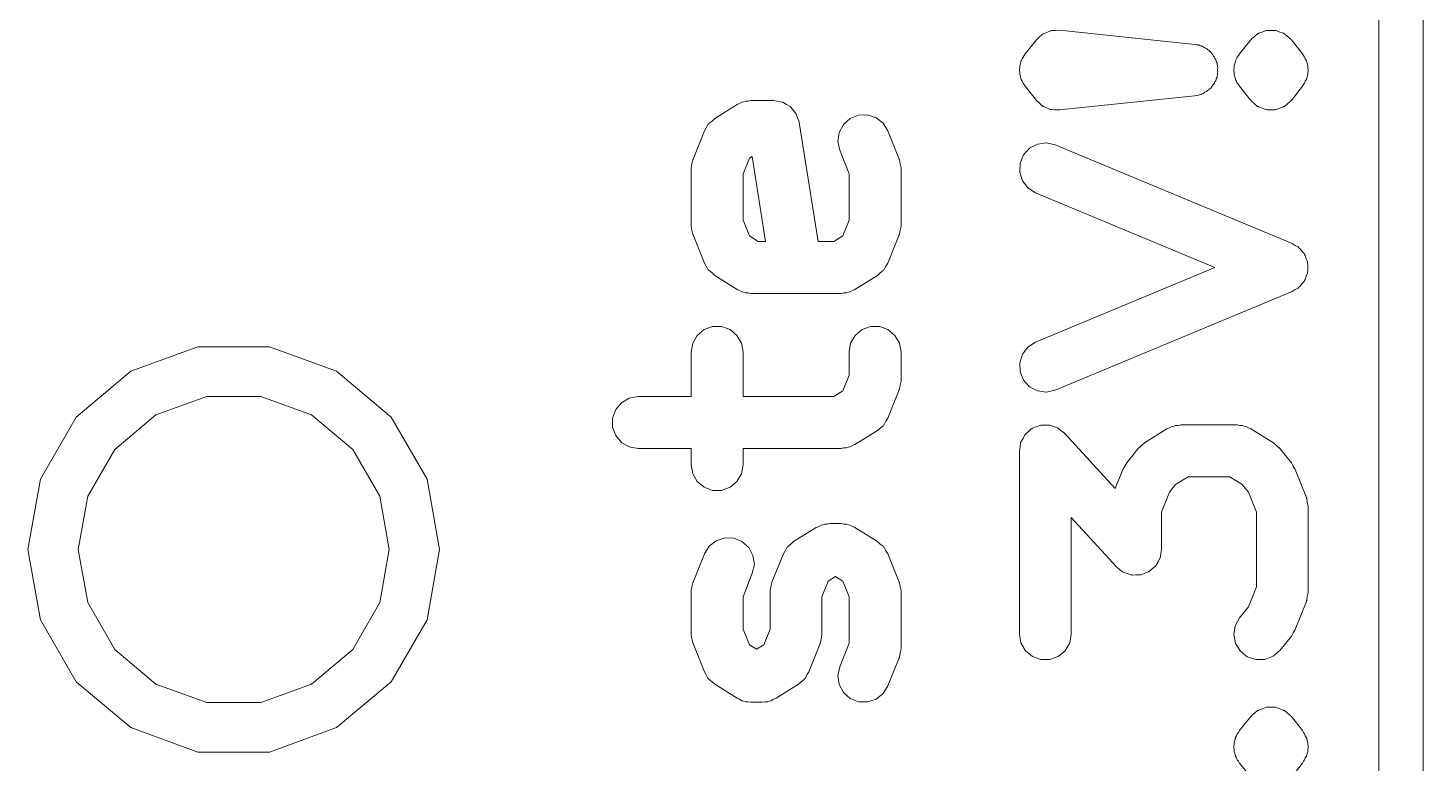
# Model space of a CAD drawing. Extents: x 77.7 to 126.3, y -111.6 to -68.4.
# Drawn here: x 121.614 to 126.325, y -96.988 to -94.504 of the extents above; entities that cross this region are included whole.
import ezdxf

# ---------------------------------------------------------------- set-up
doc = ezdxf.new("R2010")
doc.units = 0
doc.header["$MEASUREMENT"] = 0
doc.layers.add('BLACK', color=7, linetype='CONTINUOUS', lineweight=5, true_color=0xffffff)
doc.layers.add('CYAN3', color=131, linetype='CONTINUOUS', lineweight=5, true_color=0x7fffff)

msp = doc.modelspace()

# ---------------------------------------------------------------- linework, layer by layer
at = {"layer": 'BLACK', "linetype": 'CONTINUOUS'}
for p, q in [((124.9811, -94.5923), (125.0191, -94.5447)), ((125.0191, -94.5447), (125.0291, -94.536)), ((125.0291, -94.536), (125.0391, -94.5268)), ((125.0391, -94.5268), (125.0401, -94.526)), ((125.0401, -94.526), (125.0421, -94.5246)), ((125.0421, -94.5246), (125.0541, -94.5198)), ((125.0541, -94.5198), (125.0661, -94.5145)), ((125.0661, -94.5145), (125.0681, -94.5143)), ((125.0681, -94.5143), (125.0701, -94.5135)), ((125.0701, -94.5135), (125.0831, -94.5132)), ((125.0831, -94.5132), (125.0971, -94.5123)), ((125.0971, -94.5123), (125.5541, -94.5599)), ((125.7051, -94.5923), (125.7431, -94.5447)), ((125.7431, -94.5447), (125.7451, -94.5433)), ((125.7451, -94.5433), (125.7461, -94.5415)), ((125.7461, -94.5415), (125.7561, -94.5333)), ((125.7561, -94.5333), (125.7661, -94.5246)), ((125.7661, -94.5246), (125.7681, -94.5238)), ((125.7681, -94.5238), (125.7691, -94.5226)), ((125.7691, -94.5226), (125.7821, -94.5183)), ((125.7821, -94.5183), (125.7941, -94.5135)), ((125.7941, -94.5135), (125.7961, -94.5135)), ((125.7961, -94.5135), (125.7981, -94.5128)), ((125.7981, -94.5128), (125.8111, -94.5131)), ((125.8111, -94.5131), (125.8241, -94.5128)), ((125.8241, -94.5128), (125.8261, -94.5135)), ((125.8261, -94.5135), (125.8291, -94.5135)), ((125.8291, -94.5135), (125.8411, -94.5183)), ((125.8411, -94.5183), (125.8531, -94.5226)), ((125.8531, -94.5226), (125.8551, -94.5238)), ((125.8551, -94.5238), (125.8571, -94.5246)), ((125.8571, -94.5246), (125.8671, -94.5333)), ((125.8671, -94.5333), (125.8771, -94.5415)), ((125.8771, -94.5415), (125.8781, -94.5433)), ((125.8781, -94.5433), (125.8801, -94.5447)), ((125.8801, -94.5447), (125.9181, -94.5923)), ((124.9781, -94.5981), (124.9811, -94.5923)), ((125.5541, -94.5599), (125.5601, -94.5616)), ((125.5601, -94.5616), (125.5661, -94.5621)), ((125.5661, -94.5621), (125.5701, -94.5639)), ((125.5701, -94.5639), (125.5751, -94.5647)), ((125.5751, -94.5647), (125.5791, -94.567)), ((125.5791, -94.567), (125.5831, -94.5683)), ((125.5831, -94.5683), (125.5881, -94.5719)), ((125.5881, -94.5719), (125.5941, -94.5745)), ((125.5941, -94.5745), (125.5971, -94.5776)), ((125.5971, -94.5776), (125.6011, -94.5799)), ((125.6011, -94.5799), (125.6041, -94.5834)), ((125.6041, -94.5834), (125.6081, -94.5861)), ((125.6081, -94.5861), (125.6111, -94.5913)), ((125.6111, -94.5913), (125.6151, -94.5956)), ((125.6151, -94.5956), (125.6171, -94.5997)), ((125.7021, -94.5981), (125.7051, -94.5923)), ((125.9181, -94.5923), (125.9211, -94.5981)), ((124.9621, -94.6449), (124.9631, -94.6384)), ((124.9631, -94.6318), (124.9661, -94.6255)), ((124.9631, -94.6384), (124.9631, -94.6318)), ((124.9661, -94.6255), (124.9671, -94.619)), ((124.9671, -94.6171), (124.9681, -94.6151)), ((124.9671, -94.619), (124.9671, -94.6171)), ((124.9681, -94.6151), (124.9711, -94.6094)), ((124.9711, -94.6094), (124.9741, -94.6032)), ((124.9741, -94.6032), (124.9781, -94.5981)), ((125.6171, -94.5997), (125.6201, -94.6032)), ((125.6201, -94.6032), (125.6221, -94.6075)), ((125.6221, -94.6075), (125.6251, -94.6113)), ((125.6251, -94.6113), (125.6261, -94.6173)), ((125.6261, -94.6173), (125.6291, -94.6229)), ((125.6291, -94.6229), (125.6291, -94.6275)), ((125.6291, -94.6275), (125.6311, -94.6318)), ((125.6311, -94.6318), (125.6311, -94.6363)), ((125.6311, -94.6363), (125.6321, -94.6408)), ((125.6321, -94.6408), (125.6311, -94.647)), ((125.6861, -94.6449), (125.6871, -94.6384)), ((125.6871, -94.6318), (125.6891, -94.6255)), ((125.6871, -94.6384), (125.6871, -94.6318)), ((125.6891, -94.6255), (125.6901, -94.619)), ((125.6901, -94.619), (125.6911, -94.6171)), ((125.6911, -94.6171), (125.6921, -94.6151)), ((125.6921, -94.6151), (125.6951, -94.6094)), ((125.6951, -94.6094), (125.6971, -94.6032)), ((125.6971, -94.6032), (125.7021, -94.5981)), ((125.9211, -94.5981), (125.9251, -94.6032)), ((125.9251, -94.6032), (125.9271, -94.6094)), ((125.9271, -94.6094), (125.9311, -94.6151)), ((125.9311, -94.6151), (125.9311, -94.6171)), ((125.9311, -94.6171), (125.9321, -94.619)), ((125.9321, -94.619), (125.9331, -94.6255)), ((125.9331, -94.6255), (125.9361, -94.6318)), ((125.9361, -94.6318), (125.9361, -94.6384)), ((125.9361, -94.6384), (125.9371, -94.6449)), ((124.9621, -94.647), (124.9621, -94.6449)), ((124.9621, -94.649), (124.9621, -94.647)), ((124.9631, -94.6555), (124.9621, -94.649)), ((124.9631, -94.6621), (124.9631, -94.6555)), ((124.9661, -94.6684), (124.9631, -94.6621)), ((124.9671, -94.6749), (124.9661, -94.6684)), ((124.9671, -94.6768), (124.9671, -94.6749)), ((124.9681, -94.6788), (124.9671, -94.6768)), ((124.9711, -94.6845), (124.9681, -94.6788)), ((124.9741, -94.6907), (124.9711, -94.6845)), ((124.9781, -94.6958), (124.9741, -94.6907)), ((125.6201, -94.6907), (125.6171, -94.6942)), ((125.6221, -94.6864), (125.6201, -94.6907)), ((125.6251, -94.6826), (125.6221, -94.6864)), ((125.6261, -94.6766), (125.6251, -94.6826)), ((125.6291, -94.671), (125.6261, -94.6766)), ((125.6311, -94.6621), (125.6291, -94.6664)), ((125.6291, -94.6664), (125.6291, -94.671)), ((125.6311, -94.647), (125.6321, -94.6531)), ((125.6321, -94.6531), (125.6311, -94.6576)), ((125.6311, -94.6576), (125.6311, -94.6621)), ((125.6861, -94.647), (125.6861, -94.6449)), ((125.6861, -94.649), (125.6861, -94.647)), ((125.6871, -94.6555), (125.6861, -94.649)), ((125.6871, -94.6621), (125.6871, -94.6555)), ((125.6891, -94.6684), (125.6871, -94.6621)), ((125.6901, -94.6749), (125.6891, -94.6684)), ((125.6911, -94.6768), (125.6901, -94.6749)), ((125.6921, -94.6788), (125.6911, -94.6768)), ((125.6951, -94.6845), (125.6921, -94.6788)), ((125.6971, -94.6907), (125.6951, -94.6845)), ((125.7021, -94.6958), (125.6971, -94.6907)), ((125.9251, -94.6907), (125.9211, -94.6958)), ((125.9271, -94.6845), (125.9251, -94.6907)), ((125.9311, -94.6788), (125.9271, -94.6845)), ((125.9321, -94.6749), (125.9311, -94.6768)), ((125.9311, -94.6768), (125.9311, -94.6788)), ((125.9331, -94.6684), (125.9321, -94.6749)), ((125.9361, -94.6621), (125.9331, -94.6684)), ((125.9371, -94.649), (125.9361, -94.6555)), ((125.9361, -94.6555), (125.9361, -94.6621)), ((125.9371, -94.6449), (125.9371, -94.647)), ((125.9371, -94.647), (125.9371, -94.649)), ((124.9811, -94.7016), (124.9781, -94.6958)), ((125.0191, -94.7492), (124.9811, -94.7016)), ((125.5541, -94.734), (125.0971, -94.7816)), ((125.5601, -94.7323), (125.5541, -94.734)), ((125.5661, -94.7318), (125.5601, -94.7323)), ((125.5701, -94.73), (125.5661, -94.7318)), ((125.5751, -94.7292), (125.5701, -94.73)), ((125.5791, -94.7269), (125.5751, -94.7292)), ((125.5831, -94.7256), (125.5791, -94.7269)), ((125.5881, -94.722), (125.5831, -94.7256)), ((125.5941, -94.7194), (125.5881, -94.722)), ((125.5971, -94.7163), (125.5941, -94.7194)), ((125.6011, -94.714), (125.5971, -94.7163)), ((125.6041, -94.7105), (125.6011, -94.714)), ((125.6081, -94.7078), (125.6041, -94.7105)), ((125.6111, -94.7026), (125.6081, -94.7078)), ((125.6151, -94.6983), (125.6111, -94.7026)), ((125.6171, -94.6942), (125.6151, -94.6983)), ((125.7051, -94.7016), (125.7021, -94.6958)), ((125.7431, -94.7492), (125.7051, -94.7016)), ((125.9181, -94.7016), (125.8801, -94.7492)), ((125.9211, -94.6958), (125.9181, -94.7016)), ((123.9331, -94.8108), (124.0091, -94.7632)), ((124.0091, -94.7632), (124.0171, -94.7598)), ((124.0171, -94.7598), (124.0251, -94.7552)), ((124.0251, -94.7552), (124.0311, -94.7541)), ((124.0311, -94.7541), (124.0371, -94.7518)), ((124.0371, -94.7518), (124.0461, -94.7515)), ((124.0461, -94.7515), (124.0551, -94.7499)), ((124.0551, -94.7499), (124.1321, -94.7499)), ((124.1321, -94.7501), (124.1331, -94.7499)), ((124.1321, -94.7499), (124.1321, -94.7501)), ((124.1331, -94.7499), (124.1471, -94.7527)), ((124.1471, -94.7527), (124.1611, -94.7552)), ((124.1611, -94.7552), (124.1621, -94.7556)), ((124.1621, -94.7556), (124.1631, -94.7557)), ((124.1631, -94.7557), (124.1751, -94.7631)), ((124.1751, -94.7631), (124.1881, -94.7704)), ((124.1881, -94.7704), (124.1881, -94.7709)), ((124.1881, -94.7709), (124.1891, -94.7713)), ((124.1891, -94.7713), (124.1981, -94.7826)), ((124.1981, -94.7826), (124.2071, -94.7937)), ((125.0291, -94.7579), (125.0191, -94.7492)), ((125.0391, -94.7671), (125.0291, -94.7579)), ((125.0401, -94.7679), (125.0391, -94.7671)), ((125.0421, -94.7693), (125.0401, -94.7679)), ((125.0541, -94.7741), (125.0421, -94.7693)), ((125.0661, -94.7795), (125.0541, -94.7741)), ((125.0681, -94.7796), (125.0661, -94.7795)), ((125.0701, -94.7804), (125.0681, -94.7796)), ((125.0831, -94.7807), (125.0701, -94.7804)), ((125.0971, -94.7816), (125.0831, -94.7807)), ((125.7451, -94.7506), (125.7431, -94.7492)), ((125.7461, -94.7524), (125.7451, -94.7506)), ((125.7561, -94.7606), (125.7461, -94.7524)), ((125.7661, -94.7693), (125.7561, -94.7606)), ((125.7681, -94.7701), (125.7661, -94.7693)), ((125.7691, -94.7714), (125.7681, -94.7701)), ((125.7821, -94.7756), (125.7691, -94.7714)), ((125.7941, -94.7804), (125.7821, -94.7756)), ((125.7961, -94.7804), (125.7941, -94.7804)), ((125.7981, -94.7811), (125.7961, -94.7804)), ((125.8111, -94.7808), (125.7981, -94.7811)), ((125.8241, -94.7811), (125.8111, -94.7808)), ((125.8261, -94.7804), (125.8241, -94.7811)), ((125.8291, -94.7804), (125.8261, -94.7804)), ((125.8411, -94.7756), (125.8291, -94.7804)), ((125.8531, -94.7714), (125.8411, -94.7756)), ((125.8551, -94.7701), (125.8531, -94.7714)), ((125.8571, -94.7693), (125.8551, -94.7701)), ((125.8671, -94.7606), (125.8571, -94.7693)), ((125.8771, -94.7524), (125.8671, -94.7606)), ((125.8781, -94.7506), (125.8771, -94.7524)), ((125.8801, -94.7492), (125.8781, -94.7506)), ((123.9041, -94.8421), (123.9101, -94.8312)), ((123.9101, -94.8312), (123.9121, -94.8292)), ((123.9121, -94.8292), (123.9141, -94.8267)), ((123.9141, -94.8267), (123.9241, -94.8191)), ((123.9241, -94.8191), (123.9331, -94.8108)), ((124.2071, -94.7937), (124.2081, -94.7943)), ((124.2081, -94.7943), (124.2081, -94.7949)), ((124.2081, -94.7949), (124.2131, -94.8086)), ((124.2131, -94.8086), (124.2181, -94.8222)), ((124.2181, -94.8222), (124.2181, -94.8229)), ((124.2181, -94.8229), (124.2181, -94.8236)), ((124.2181, -94.8236), (124.2821, -95.2261)), ((124.3531, -94.8577), (124.3681, -94.8309)), ((124.3681, -94.8309), (124.3901, -94.8107)), ((124.3901, -94.8107), (124.4181, -94.7994)), ((124.4181, -94.7994), (124.4491, -94.7984)), ((124.4491, -94.7984), (124.4781, -94.8079)), ((124.4781, -94.8079), (124.5021, -94.8267)), ((124.5021, -94.8267), (124.5181, -94.8525)), ((123.8601, -94.9478), (123.8981, -94.8526)), ((123.8981, -94.8526), (123.9041, -94.8421)), ((124.3491, -94.8878), (124.3531, -94.8577)), ((124.5181, -94.8525), (124.5561, -94.9478)), ((124.3551, -94.9175), (124.3491, -94.8878)), ((124.3871, -94.9971), (124.3551, -94.9175)), ((124.9761, -94.9331), (124.9961, -94.9108)), ((124.9961, -94.9108), (125.0231, -94.8968)), ((125.0231, -94.8968), (125.0531, -94.8929)), ((125.0531, -94.8929), (125.0831, -94.8995)), ((125.0831, -94.8995), (125.8831, -95.2328)), ((123.8541, -94.9775), (123.8561, -94.964)), ((123.8561, -94.964), (123.8591, -94.9504)), ((123.8591, -94.9504), (123.8601, -94.9492)), ((123.8601, -94.9492), (123.8601, -94.9478)), ((124.0501, -94.9441), (124.0291, -94.9971)), ((124.0591, -94.9383), (124.0501, -94.9441)), ((124.1051, -95.2261), (124.0591, -94.9383)), ((124.5561, -94.9478), (124.5561, -94.9492)), ((124.5561, -94.9492), (124.5571, -94.9504)), ((124.5571, -94.9504), (124.5591, -94.964)), ((124.5591, -94.964), (124.5621, -94.9775)), ((124.9631, -94.9915), (124.9641, -94.9612)), ((124.9641, -94.9612), (124.9761, -94.9331)), ((123.8541, -94.9789), (123.8541, -94.9775)), ((123.8541, -94.9803), (123.8541, -94.9789)), ((123.8541, -95.1708), (123.8541, -94.9803)), ((124.0291, -94.9971), (124.0291, -95.1539)), ((124.3871, -95.1539), (124.3871, -94.9971)), ((124.5621, -94.9775), (124.5621, -94.9789)), ((124.5621, -94.9789), (124.5621, -94.9803)), ((124.5621, -94.9803), (124.5621, -95.1708)), ((124.9721, -95.0205), (124.9631, -94.9915)), ((124.9901, -95.0447), (124.9721, -95.0205)), ((125.0161, -95.0611), (124.9901, -95.0447)), ((125.6221, -95.3136), (125.0161, -95.0611)), ((124.0291, -95.1539), (124.0501, -95.207)), ((124.3661, -95.207), (124.3871, -95.1539)), ((123.8541, -95.1721), (123.8541, -95.1708)), ((123.8541, -95.1735), (123.8541, -95.1721)), ((123.8561, -95.1871), (123.8541, -95.1735)), ((123.8591, -95.2007), (123.8561, -95.1871)), ((123.8601, -95.2019), (123.8591, -95.2007)), ((123.8601, -95.2033), (123.8601, -95.2019)), ((123.8981, -95.2985), (123.8601, -95.2033)), ((124.0501, -95.207), (124.0801, -95.2261)), ((124.3351, -95.2261), (124.3661, -95.207)), ((124.5561, -95.2033), (124.5181, -95.2985)), ((124.5571, -95.2007), (124.5561, -95.2019)), ((124.5561, -95.2019), (124.5561, -95.2033)), ((124.5591, -95.1871), (124.5571, -95.2007)), ((124.5621, -95.1735), (124.5591, -95.1871)), ((124.5621, -95.1708), (124.5621, -95.1721)), ((124.5621, -95.1721), (124.5621, -95.1735)), ((124.0801, -95.2261), (124.1051, -95.2261)), ((124.2821, -95.2261), (124.3351, -95.2261)), ((125.8831, -95.2328), (125.8931, -95.2389)), ((125.8931, -95.2389), (125.9031, -95.2441)), ((125.9031, -95.2441), (125.9051, -95.2471)), ((125.9051, -95.2471), (125.9091, -95.2492)), ((125.9091, -95.2492), (125.9151, -95.2582)), ((123.9041, -95.309), (123.8981, -95.2985)), ((124.5181, -95.2985), (124.5111, -95.309)), ((125.9151, -95.2582), (125.9231, -95.2665)), ((125.9231, -95.2665), (125.9251, -95.2702)), ((125.9251, -95.2702), (125.9271, -95.2734)), ((125.9271, -95.2734), (125.9301, -95.2841)), ((125.9301, -95.2841), (125.9351, -95.2945)), ((125.9351, -95.2945), (125.9351, -95.2985)), ((125.9351, -95.2985), (125.9361, -95.3024)), ((125.9361, -95.3024), (125.9361, -95.3136)), ((123.9101, -95.3199), (123.9041, -95.309)), ((123.9121, -95.3218), (123.9101, -95.3199)), ((123.9141, -95.3243), (123.9121, -95.3218)), ((123.9241, -95.3319), (123.9141, -95.3243)), ((123.9331, -95.3402), (123.9241, -95.3319)), ((124.0091, -95.3878), (123.9331, -95.3402)), ((124.4831, -95.3402), (124.4061, -95.3878)), ((124.4921, -95.3319), (124.4831, -95.3402)), ((124.5021, -95.3243), (124.4921, -95.3319)), ((124.5031, -95.3218), (124.5021, -95.3243)), ((124.5051, -95.3199), (124.5031, -95.3218)), ((124.5111, -95.309), (124.5051, -95.3199)), ((125.0161, -95.5662), (125.6221, -95.3136)), ((125.9301, -95.3431), (125.9271, -95.3539)), ((125.9351, -95.3327), (125.9301, -95.3431)), ((125.9361, -95.3249), (125.9351, -95.3287)), ((125.9351, -95.3287), (125.9351, -95.3327)), ((125.9361, -95.3136), (125.9361, -95.3249)), ((124.0171, -95.3913), (124.0091, -95.3878)), ((124.0251, -95.3958), (124.0171, -95.3913)), ((124.0311, -95.3969), (124.0251, -95.3958)), ((124.0371, -95.3992), (124.0311, -95.3969)), ((124.3841, -95.3969), (124.3781, -95.3992)), ((124.3901, -95.3958), (124.3841, -95.3969)), ((124.3981, -95.3913), (124.3901, -95.3958)), ((124.4061, -95.3878), (124.3981, -95.3913)), ((125.8831, -95.3944), (125.0831, -95.7277)), ((125.8931, -95.3883), (125.8831, -95.3944)), ((125.9031, -95.3831), (125.8931, -95.3883)), ((125.9051, -95.3802), (125.9031, -95.3831)), ((125.9091, -95.378), (125.9051, -95.3802)), ((125.9151, -95.3691), (125.9091, -95.378)), ((125.9231, -95.3608), (125.9151, -95.3691)), ((125.9251, -95.3571), (125.9231, -95.3608)), ((125.9271, -95.3539), (125.9251, -95.3571)), ((124.0461, -95.3995), (124.0371, -95.3992)), ((124.0551, -95.4011), (124.0461, -95.3995)), ((124.3601, -95.4011), (124.0551, -95.4011)), ((124.3691, -95.3995), (124.3601, -95.4011)), ((124.3781, -95.3992), (124.3691, -95.3995)), ((123.8741, -95.5431), (123.8971, -95.5236)), ((123.8971, -95.5236), (123.9261, -95.5132)), ((123.9261, -95.5132), (123.9561, -95.5132)), ((123.9561, -95.5132), (123.9851, -95.5236)), ((123.9851, -95.5236), (124.0081, -95.5431)), ((124.4071, -95.5431), (124.4311, -95.5236)), ((124.4311, -95.5236), (124.4591, -95.5132)), ((124.4591, -95.5132), (124.4901, -95.5132)), ((124.4901, -95.5132), (124.5181, -95.5236)), ((124.5181, -95.5236), (124.5411, -95.5431)), ((123.8541, -95.5993), (123.8591, -95.5694)), ((123.8591, -95.5694), (123.8741, -95.5431)), ((124.0081, -95.5431), (124.0231, -95.5694)), ((124.0231, -95.5694), (124.0291, -95.5993)), ((124.3871, -95.5993), (124.3921, -95.5694)), ((124.3921, -95.5694), (124.4071, -95.5431)), ((124.5411, -95.5431), (124.5571, -95.5694)), ((124.5571, -95.5694), (124.5621, -95.5993)), ((124.9721, -95.6067), (124.9901, -95.5826)), ((124.9901, -95.5826), (125.0161, -95.5662)), ((123.8541, -95.7499), (123.8541, -95.5993)), ((124.0291, -95.5993), (124.0291, -95.7499)), ((124.3871, -95.6777), (124.3871, -95.5993)), ((124.5621, -95.5993), (124.5621, -95.6946)), ((124.9631, -95.6357), (124.9721, -95.6067)), ((124.3661, -95.7308), (124.3871, -95.6777)), ((124.9641, -95.6661), (124.9631, -95.6357)), ((124.9761, -95.6941), (124.9641, -95.6661)), ((124.5561, -95.7271), (124.5181, -95.8223)), ((124.5571, -95.7245), (124.5561, -95.7257)), ((124.5561, -95.7257), (124.5561, -95.7271)), ((124.5591, -95.7109), (124.5571, -95.7245)), ((124.5621, -95.6973), (124.5591, -95.7109)), ((124.5621, -95.6946), (124.5621, -95.6959)), ((124.5621, -95.6959), (124.5621, -95.6973)), ((124.9961, -95.7165), (124.9761, -95.6941)), ((125.0231, -95.7305), (124.9961, -95.7165)), ((123.5991, -95.7937), (123.6181, -95.7704)), ((123.6181, -95.7704), (123.6441, -95.7552)), ((123.6441, -95.7552), (123.6741, -95.7499)), ((123.6741, -95.7499), (123.8541, -95.7499)), ((124.0291, -95.7499), (124.3351, -95.7499)), ((124.3351, -95.7499), (124.3661, -95.7308)), ((125.0531, -95.7344), (125.0231, -95.7305)), ((125.0831, -95.7277), (125.0531, -95.7344)), ((123.5881, -95.8222), (123.5991, -95.7937)), ((123.5881, -95.8526), (123.5881, -95.8222)), ((123.5991, -95.8812), (123.5881, -95.8526)), ((124.4831, -95.864), (124.4061, -95.9116)), ((124.4921, -95.8558), (124.4831, -95.864)), ((124.5021, -95.8481), (124.4921, -95.8558)), ((124.5031, -95.8456), (124.5021, -95.8481)), ((124.5051, -95.8437), (124.5031, -95.8456)), ((124.5111, -95.8328), (124.5051, -95.8437)), ((124.5181, -95.8223), (124.5111, -95.8328)), ((124.9821, -95.8764), (124.9931, -95.8678)), ((124.9931, -95.8678), (125.0021, -95.8588)), ((125.0021, -95.8588), (125.0041, -95.8581)), ((125.0041, -95.8581), (125.0061, -95.8569)), ((125.0061, -95.8569), (125.0181, -95.8523)), ((125.0181, -95.8523), (125.0311, -95.8472)), ((125.0311, -95.8472), (125.0321, -95.8471)), ((125.0321, -95.8471), (125.0341, -95.8465)), ((125.0341, -95.8465), (125.0481, -95.8465)), ((125.0481, -95.8465), (125.0611, -95.8459)), ((125.0611, -95.8459), (125.0631, -95.8465)), ((125.0631, -95.8465), (125.0651, -95.8465)), ((125.0651, -95.8465), (125.0771, -95.8511)), ((125.0771, -95.8511), (125.0901, -95.8551)), ((125.0901, -95.8551), (125.0911, -95.8562)), ((125.0911, -95.8562), (125.0931, -95.8569)), ((125.0931, -95.8569), (125.1031, -95.8655)), ((125.1031, -95.8655), (125.1141, -95.8736)), ((125.3841, -95.9061), (125.4601, -95.8585)), ((125.4601, -95.8585), (125.4691, -95.855)), ((125.4691, -95.855), (125.4771, -95.8504)), ((125.4771, -95.8504), (125.4831, -95.8494)), ((125.4831, -95.8494), (125.4881, -95.8471)), ((125.4881, -95.8471), (125.4981, -95.8468)), ((125.4981, -95.8468), (125.5071, -95.8452)), ((125.5071, -95.8452), (125.6971, -95.8452)), ((125.6971, -95.8452), (125.7061, -95.8468)), ((125.7061, -95.8468), (125.7151, -95.8471)), ((125.7151, -95.8471), (125.7211, -95.8494)), ((125.7211, -95.8494), (125.7271, -95.8504)), ((125.7271, -95.8504), (125.7351, -95.855)), ((125.7351, -95.855), (125.7431, -95.8585)), ((125.7431, -95.8585), (125.8201, -95.9061)), ((123.6181, -95.9045), (123.5991, -95.8812)), ((123.6441, -95.9197), (123.6181, -95.9045)), ((124.3981, -95.9151), (124.3901, -95.9197)), ((124.4061, -95.9116), (124.3981, -95.9151)), ((124.9641, -95.9195), (124.9661, -95.9063)), ((124.9661, -95.9063), (124.9671, -95.9046)), ((124.9671, -95.9027), (124.9741, -95.8912)), ((124.9671, -95.9046), (124.9671, -95.9027)), ((124.9741, -95.8912), (124.9801, -95.8793)), ((124.9801, -95.8793), (124.9811, -95.8781)), ((124.9811, -95.8781), (124.9821, -95.8764)), ((125.1141, -95.8736), (125.2851, -96.0606)), ((125.3621, -95.9256), (125.3731, -95.9159)), ((125.3731, -95.9159), (125.3841, -95.9061)), ((125.8201, -95.9061), (125.8311, -95.9159)), ((125.8311, -95.9159), (125.8421, -95.9256)), ((123.6741, -95.9249), (123.6441, -95.9197)), ((123.8541, -95.9249), (123.6741, -95.9249)), ((123.8541, -95.9803), (123.8541, -95.9249)), ((124.3601, -95.9249), (124.0291, -95.9249)), ((124.0291, -95.9249), (124.0291, -95.9803)), ((124.3691, -95.9233), (124.3601, -95.9249)), ((124.3781, -95.923), (124.3691, -95.9233)), ((124.3841, -95.9207), (124.3781, -95.923)), ((124.3901, -95.9197), (124.3841, -95.9207)), ((124.9621, -95.9327), (124.9641, -95.9195)), ((124.9621, -96.5517), (124.9621, -95.9327)), ((125.3241, -95.9732), (125.3621, -95.9256)), ((125.8421, -95.9256), (125.8801, -95.9732)), ((123.8591, -96.0102), (123.8541, -95.9803)), ((124.0291, -95.9803), (124.0231, -96.0102)), ((125.2851, -96.0606), (125.3111, -95.9954)), ((125.3111, -95.9954), (125.3181, -95.9845)), ((125.3181, -95.9845), (125.3241, -95.9732)), ((125.8801, -95.9732), (125.8861, -95.9845)), ((125.8861, -95.9845), (125.8931, -95.9954)), ((125.8931, -95.9954), (125.9311, -96.0906)), ((123.8741, -96.0365), (123.8591, -96.0102)), ((123.8971, -96.0561), (123.8741, -96.0365)), ((123.9261, -96.0665), (123.8971, -96.0561)), ((123.9851, -96.0561), (123.9561, -96.0665)), ((124.0081, -96.0365), (123.9851, -96.0561)), ((124.0231, -96.0102), (124.0081, -96.0365)), ((125.4891, -96.0466), (125.4691, -96.0724)), ((125.5321, -96.0202), (125.4891, -96.0466)), ((125.6721, -96.0202), (125.5321, -96.0202)), ((125.7141, -96.0466), (125.6721, -96.0202)), ((125.7351, -96.0724), (125.7141, -96.0466)), ((123.9561, -96.0665), (123.9261, -96.0665)), ((125.4691, -96.0724), (125.4421, -96.14)), ((125.7621, -96.14), (125.7351, -96.0724)), ((125.9311, -96.0906), (125.9311, -96.092)), ((125.9311, -96.092), (125.9321, -96.0932)), ((125.9321, -96.0932), (125.9341, -96.1068)), ((125.4421, -96.14), (125.4421, -96.266)), ((125.7621, -96.392), (125.7621, -96.14)), ((125.9341, -96.1068), (125.9371, -96.1204)), ((125.9371, -96.1204), (125.9371, -96.1218)), ((125.9371, -96.1218), (125.9371, -96.1231)), ((125.9371, -96.1231), (125.9371, -96.4089)), ((124.1991, -96.2394), (124.2761, -96.1918)), ((124.2761, -96.1918), (124.2841, -96.1884)), ((124.2841, -96.1884), (124.2921, -96.1838)), ((124.2921, -96.1838), (124.2981, -96.1827)), ((124.2981, -96.1827), (124.3041, -96.1804)), ((124.3041, -96.1804), (124.3131, -96.1801)), ((124.3131, -96.1801), (124.3221, -96.1785)), ((124.3221, -96.1785), (124.3601, -96.1785)), ((124.3601, -96.1785), (124.3691, -96.1801)), ((124.3691, -96.1801), (124.3781, -96.1804)), ((124.3781, -96.1804), (124.3841, -96.1827)), ((124.3841, -96.1827), (124.3901, -96.1838)), ((124.3901, -96.1838), (124.3981, -96.1884)), ((124.3981, -96.1884), (124.4061, -96.1918)), ((124.4061, -96.1918), (124.4831, -96.2394)), ((125.2901, -96.325), (125.1371, -96.158)), ((125.1371, -96.158), (125.1371, -96.5517)), ((123.9141, -96.2553), (123.9381, -96.2365)), ((123.9381, -96.2365), (123.9671, -96.227)), ((123.9671, -96.227), (123.9971, -96.228)), ((123.9971, -96.228), (124.0251, -96.2393)), ((124.0251, -96.2393), (124.0481, -96.2595)), ((124.1901, -96.2477), (124.1991, -96.2394)), ((124.4831, -96.2394), (124.4921, -96.2477)), ((123.8601, -96.3764), (123.8981, -96.2811)), ((123.8981, -96.2811), (123.9141, -96.2553)), ((124.0481, -96.2595), (124.0621, -96.2863)), ((124.0621, -96.2863), (124.0671, -96.3164)), ((124.1261, -96.3764), (124.1651, -96.2811)), ((124.1651, -96.2811), (124.1711, -96.2706)), ((124.1711, -96.2706), (124.1771, -96.2598)), ((124.1771, -96.2598), (124.1791, -96.2578)), ((124.1791, -96.2578), (124.1811, -96.2553)), ((124.1811, -96.2553), (124.1901, -96.2477)), ((124.4921, -96.2477), (124.5021, -96.2553)), ((124.5021, -96.2553), (124.5031, -96.2578)), ((124.5031, -96.2578), (124.5051, -96.2598)), ((124.5051, -96.2598), (124.5111, -96.2706)), ((124.5111, -96.2706), (124.5181, -96.2811)), ((124.5181, -96.2811), (124.5561, -96.3764)), ((125.4381, -96.2924), (125.4371, -96.2941)), ((125.4391, -96.2792), (125.4381, -96.2924)), ((125.4421, -96.266), (125.4391, -96.2792)), ((124.0671, -96.3164), (124.0601, -96.3461)), ((125.3001, -96.3332), (125.2901, -96.325)), ((125.3101, -96.3418), (125.3001, -96.3332)), ((125.4011, -96.3398), (125.3991, -96.3406)), ((125.4111, -96.3308), (125.4011, -96.3398)), ((125.4211, -96.3222), (125.4111, -96.3308)), ((125.4221, -96.3206), (125.4211, -96.3222)), ((125.4241, -96.3193), (125.4221, -96.3206)), ((125.4301, -96.3075), (125.4241, -96.3193)), ((125.4361, -96.2959), (125.4301, -96.3075)), ((125.4371, -96.2941), (125.4361, -96.2959)), ((123.8561, -96.3926), (123.8591, -96.3789)), ((123.8591, -96.3789), (123.8601, -96.3777)), ((123.8601, -96.3777), (123.8601, -96.3764)), ((124.0601, -96.3461), (124.0291, -96.4257)), ((124.1231, -96.3926), (124.1261, -96.3789)), ((124.1261, -96.3777), (124.1261, -96.3764)), ((124.1261, -96.3789), (124.1261, -96.3777)), ((124.3161, -96.3727), (124.2951, -96.4257)), ((124.3411, -96.3573), (124.3161, -96.3727)), ((124.3661, -96.3727), (124.3411, -96.3573)), ((124.3871, -96.4257), (124.3661, -96.3727)), ((124.5561, -96.3764), (124.5561, -96.3777)), ((124.5561, -96.3777), (124.5571, -96.3789)), ((124.5571, -96.3789), (124.5591, -96.3925)), ((125.3121, -96.3424), (125.3101, -96.3418)), ((125.3141, -96.3436), (125.3121, -96.3424)), ((125.3261, -96.3476), (125.3141, -96.3436)), ((125.3391, -96.3522), (125.3261, -96.3476)), ((125.3411, -96.3522), (125.3391, -96.3522)), ((125.3431, -96.3527), (125.3411, -96.3522)), ((125.3561, -96.3522), (125.3431, -96.3527)), ((125.3691, -96.3522), (125.3561, -96.3522)), ((125.3711, -96.3515), (125.3691, -96.3522)), ((125.3731, -96.3514), (125.3711, -96.3515)), ((125.3851, -96.3463), (125.3731, -96.3514)), ((125.3981, -96.3418), (125.3851, -96.3463)), ((125.3991, -96.3406), (125.3981, -96.3418)), ((123.8541, -96.4061), (123.8561, -96.3926)), ((123.8541, -96.4075), (123.8541, -96.4061)), ((123.8541, -96.4089), (123.8541, -96.4075)), ((123.8541, -96.5517), (123.8541, -96.4089)), ((124.0291, -96.4257), (124.0291, -96.5349)), ((124.1201, -96.4061), (124.1231, -96.3926)), ((124.1201, -96.4075), (124.1201, -96.4061)), ((124.1201, -96.4089), (124.1201, -96.4075)), ((124.1201, -96.5349), (124.1201, -96.4089)), ((124.2951, -96.4257), (124.2951, -96.5517)), ((124.3871, -96.5825), (124.3871, -96.4257)), ((124.5591, -96.3925), (124.5621, -96.4061)), ((124.5621, -96.4061), (124.5621, -96.4075)), ((124.5621, -96.4075), (124.5621, -96.4089)), ((124.5621, -96.4089), (124.5621, -96.5993)), ((125.7351, -96.4596), (125.7621, -96.392)), ((125.9341, -96.4252), (125.9321, -96.4388)), ((125.9371, -96.4116), (125.9341, -96.4252)), ((125.9371, -96.4089), (125.9371, -96.4102)), ((125.9371, -96.4102), (125.9371, -96.4116)), ((125.7051, -96.4971), (125.7351, -96.4596)), ((125.9311, -96.4414), (125.8931, -96.5366)), ((125.9321, -96.4388), (125.9311, -96.44)), ((125.9311, -96.44), (125.9311, -96.4414)), ((125.6861, -96.5538), (125.6901, -96.5237)), ((125.6901, -96.5237), (125.7051, -96.4971)), ((123.8541, -96.5531), (123.8541, -96.5517)), ((123.8541, -96.5545), (123.8541, -96.5531)), ((123.8561, -96.568), (123.8541, -96.5545)), ((123.8591, -96.5816), (123.8561, -96.568)), ((124.0291, -96.5349), (124.0501, -96.5879)), ((124.0991, -96.5879), (124.1201, -96.5349)), ((124.2921, -96.568), (124.2901, -96.5816)), ((124.2951, -96.5545), (124.2921, -96.568)), ((124.2951, -96.5517), (124.2951, -96.5531)), ((124.2951, -96.5531), (124.2951, -96.5545)), ((124.9671, -96.5816), (124.9621, -96.5517)), ((125.1371, -96.5517), (125.1321, -96.5816)), ((125.6921, -96.5836), (125.6861, -96.5538)), ((125.8801, -96.5588), (125.8421, -96.6064)), ((125.8861, -96.5475), (125.8801, -96.5588)), ((125.8931, -96.5366), (125.8861, -96.5475)), ((123.8601, -96.5828), (123.8591, -96.5816)), ((123.8601, -96.5842), (123.8601, -96.5828)), ((123.8981, -96.6794), (123.8601, -96.5842)), ((124.0501, -96.5879), (124.0741, -96.6033)), ((124.0741, -96.6033), (124.0991, -96.5879)), ((124.2891, -96.5842), (124.2511, -96.6794)), ((124.2901, -96.5816), (124.2891, -96.5828)), ((124.2891, -96.5828), (124.2891, -96.5842)), ((124.3551, -96.6621), (124.3871, -96.5825)), ((124.5591, -96.6156), (124.5571, -96.6293)), ((124.5621, -96.6021), (124.5591, -96.6156)), ((124.5621, -96.5993), (124.5621, -96.6007)), ((124.5621, -96.6007), (124.5621, -96.6021)), ((124.9821, -96.608), (124.9671, -96.5816)), ((125.0061, -96.6275), (124.9821, -96.608)), ((125.1161, -96.608), (125.0931, -96.6275)), ((125.1321, -96.5816), (125.1161, -96.608)), ((125.7081, -96.6095), (125.6921, -96.5836)), ((125.7311, -96.6285), (125.7081, -96.6095)), ((125.8421, -96.6064), (125.8191, -96.6264)), ((124.3491, -96.6918), (124.3551, -96.6621)), ((124.5561, -96.6318), (124.5181, -96.7271)), ((124.5571, -96.6293), (124.5561, -96.6305)), ((124.5561, -96.6305), (124.5561, -96.6318)), ((125.0341, -96.6379), (125.0061, -96.6275)), ((125.0651, -96.6379), (125.0341, -96.6379)), ((125.0931, -96.6275), (125.0651, -96.6379)), ((125.7601, -96.6382), (125.7311, -96.6285)), ((125.7901, -96.6375), (125.7601, -96.6382)), ((125.8191, -96.6264), (125.7901, -96.6375)), ((123.9041, -96.6899), (123.8981, -96.6794)), ((123.9101, -96.7008), (123.9041, -96.6899)), ((123.9121, -96.7028), (123.9101, -96.7008)), ((123.9141, -96.7053), (123.9121, -96.7028)), ((123.9241, -96.7129), (123.9141, -96.7053)), ((123.9331, -96.7212), (123.9241, -96.7129)), ((124.2251, -96.7129), (124.2161, -96.7212)), ((124.2351, -96.7053), (124.2251, -96.7129)), ((124.2361, -96.7028), (124.2351, -96.7053)), ((124.2391, -96.7008), (124.2361, -96.7028)), ((124.2441, -96.6899), (124.2391, -96.7008)), ((124.2511, -96.6794), (124.2441, -96.6899)), ((124.3531, -96.7219), (124.3491, -96.6918)), ((124.0091, -96.7688), (123.9331, -96.7212)), ((124.2161, -96.7212), (124.1401, -96.7688)), ((124.3681, -96.7487), (124.3531, -96.7219)), ((124.3901, -96.7689), (124.3681, -96.7487)), ((124.5021, -96.7529), (124.4781, -96.7717)), ((124.5181, -96.7271), (124.5021, -96.7529)), ((124.0171, -96.7722), (124.0091, -96.7688)), ((124.0251, -96.7768), (124.0171, -96.7722)), ((124.0311, -96.7779), (124.0251, -96.7768)), ((124.0371, -96.7802), (124.0311, -96.7779)), ((124.0461, -96.7805), (124.0371, -96.7802)), ((124.0551, -96.7821), (124.0461, -96.7805)), ((124.0931, -96.7821), (124.0551, -96.7821)), ((124.1021, -96.7805), (124.0931, -96.7821)), ((124.1121, -96.7802), (124.1021, -96.7805)), ((124.1171, -96.7779), (124.1121, -96.7802)), ((124.1231, -96.7768), (124.1171, -96.7779)), ((124.1311, -96.7722), (124.1231, -96.7768)), ((124.1401, -96.7688), (124.1311, -96.7722)), ((124.4181, -96.7802), (124.3901, -96.7689)), ((124.4491, -96.7812), (124.4181, -96.7802)), ((124.4781, -96.7717), (124.4491, -96.7812)), ((125.7561, -96.819), (125.7661, -96.8103)), ((125.7661, -96.8103), (125.7681, -96.8096)), ((125.7681, -96.8096), (125.7691, -96.8083)), ((125.7691, -96.8083), (125.7821, -96.8041)), ((125.7821, -96.8041), (125.7941, -96.7993)), ((125.7941, -96.7993), (125.7961, -96.7992)), ((125.7961, -96.7992), (125.7981, -96.7985)), ((125.7981, -96.7985), (125.8111, -96.7989)), ((125.8111, -96.7989), (125.8241, -96.7985)), ((125.8241, -96.7985), (125.8261, -96.7992)), ((125.8261, -96.7992), (125.8291, -96.7993)), ((125.8291, -96.7993), (125.8411, -96.8041)), ((125.8411, -96.8041), (125.8531, -96.8083)), ((125.8531, -96.8083), (125.8551, -96.8096)), ((125.8551, -96.8096), (125.8571, -96.8103)), ((125.8571, -96.8103), (125.8671, -96.819)), ((125.7051, -96.878), (125.7431, -96.8304)), ((125.7431, -96.8304), (125.7451, -96.829)), ((125.7451, -96.829), (125.7461, -96.8272)), ((125.7461, -96.8272), (125.7561, -96.819)), ((125.8671, -96.819), (125.8771, -96.8272)), ((125.8771, -96.8272), (125.8781, -96.829)), ((125.8781, -96.829), (125.8801, -96.8304)), ((125.8801, -96.8304), (125.9181, -96.878)), ((125.6891, -96.9112), (125.6901, -96.9047)), ((125.6901, -96.9047), (125.6911, -96.9029)), ((125.6911, -96.9029), (125.6921, -96.9008)), ((125.6921, -96.9008), (125.6951, -96.8952)), ((125.6951, -96.8952), (125.6971, -96.8889)), ((125.6971, -96.8889), (125.7021, -96.8838)), ((125.7021, -96.8838), (125.7051, -96.878)), ((125.9181, -96.878), (125.9211, -96.8838)), ((125.9211, -96.8838), (125.9251, -96.8889)), ((125.9251, -96.8889), (125.9271, -96.8952)), ((125.9271, -96.8952), (125.9311, -96.9008)), ((125.9311, -96.9008), (125.9311, -96.9029)), ((125.9311, -96.9029), (125.9321, -96.9047)), ((125.9321, -96.9047), (125.9331, -96.9112)), ((125.6861, -96.9306), (125.6871, -96.9241)), ((125.6861, -96.9327), (125.6861, -96.9306)), ((125.6861, -96.9347), (125.6861, -96.9327)), ((125.6871, -96.9412), (125.6861, -96.9347)), ((125.6871, -96.9175), (125.6891, -96.9112)), ((125.6871, -96.9241), (125.6871, -96.9175)), ((125.6871, -96.9479), (125.6871, -96.9412)), ((125.6891, -96.9541), (125.6871, -96.9479)), ((125.9331, -96.9112), (125.9361, -96.9175)), ((125.9361, -96.9479), (125.9331, -96.9541)), ((125.9361, -96.9175), (125.9361, -96.9241)), ((125.9361, -96.9241), (125.9371, -96.9306)), ((125.9371, -96.9347), (125.9361, -96.9412)), ((125.9361, -96.9412), (125.9361, -96.9479)), ((125.9371, -96.9306), (125.9371, -96.9327)), ((125.9371, -96.9327), (125.9371, -96.9347)), ((125.6901, -96.9607), (125.6891, -96.9541)), ((125.6911, -96.9625), (125.6901, -96.9607)), ((125.6921, -96.9645), (125.6911, -96.9625)), ((125.6951, -96.9702), (125.6921, -96.9645)), ((125.6971, -96.9764), (125.6951, -96.9702)), ((125.7021, -96.9815), (125.6971, -96.9764)), ((125.7051, -96.9873), (125.7021, -96.9815)), ((125.7431, -97.0349), (125.7051, -96.9873)), ((125.9181, -96.9873), (125.8801, -97.0349)), ((125.9211, -96.9815), (125.9181, -96.9873)), ((125.9251, -96.9764), (125.9211, -96.9815)), ((125.9271, -96.9702), (125.9251, -96.9764)), ((125.9311, -96.9645), (125.9271, -96.9702)), ((125.9321, -96.9607), (125.9311, -96.9625)), ((125.9311, -96.9625), (125.9311, -96.9645)), ((125.9331, -96.9541), (125.9321, -96.9607))]:
    msp.add_line(p, q, dxfattribs=at)
at = {"layer": 'CYAN3', "linetype": 'CONTINUOUS'}
for p, q in [((126.175, -106.497), (126.175, -73.5028)), ((126.325, -73.4934), (126.325, -106.507)), ((121.962, -95.6641), (122.188, -95.5816)), ((122.188, -95.5816), (122.43, -95.5816)), ((122.43, -95.5816), (122.656, -95.6641)), ((121.777, -95.8193), (121.962, -95.6641)), ((122.656, -95.6641), (122.841, -95.8193)), ((122.218, -95.749), (122.046, -95.8113)), ((122.4, -95.749), (122.218, -95.749)), ((122.572, -95.8113), (122.4, -95.749)), ((121.656, -96.0283), (121.777, -95.8193)), ((122.046, -95.8113), (121.907, -95.9285)), ((122.711, -95.9285), (122.572, -95.8113)), ((122.841, -95.8193), (122.962, -96.0283)), ((121.907, -95.9285), (121.816, -96.0864)), ((122.802, -96.0864), (122.711, -95.9285)), ((121.614, -96.266), (121.656, -96.0283)), ((122.962, -96.0283), (123.004, -96.266)), ((121.816, -96.0864), (121.784, -96.266)), ((122.834, -96.266), (122.802, -96.0864)), ((121.656, -96.5037), (121.614, -96.266)), ((121.784, -96.266), (121.816, -96.4456)), ((122.802, -96.4456), (122.834, -96.266)), ((123.004, -96.266), (122.962, -96.5037)), ((121.816, -96.4456), (121.907, -96.6035)), ((122.711, -96.6035), (122.802, -96.4456)), ((121.777, -96.7127), (121.656, -96.5037)), ((122.962, -96.5037), (122.841, -96.7127)), ((121.907, -96.6035), (122.046, -96.7207)), ((122.572, -96.7207), (122.711, -96.6035)), ((121.962, -96.8679), (121.777, -96.7127)), ((122.841, -96.7127), (122.656, -96.8679)), ((122.046, -96.7207), (122.218, -96.783)), ((122.4, -96.783), (122.572, -96.7207)), ((122.218, -96.783), (122.4, -96.783)), ((122.188, -96.9504), (121.962, -96.8679)), ((122.656, -96.8679), (122.43, -96.9504)), ((122.43, -96.9504), (122.188, -96.9504))]:
    msp.add_line(p, q, dxfattribs=at)

doc.saveas('drawing.dxf')
